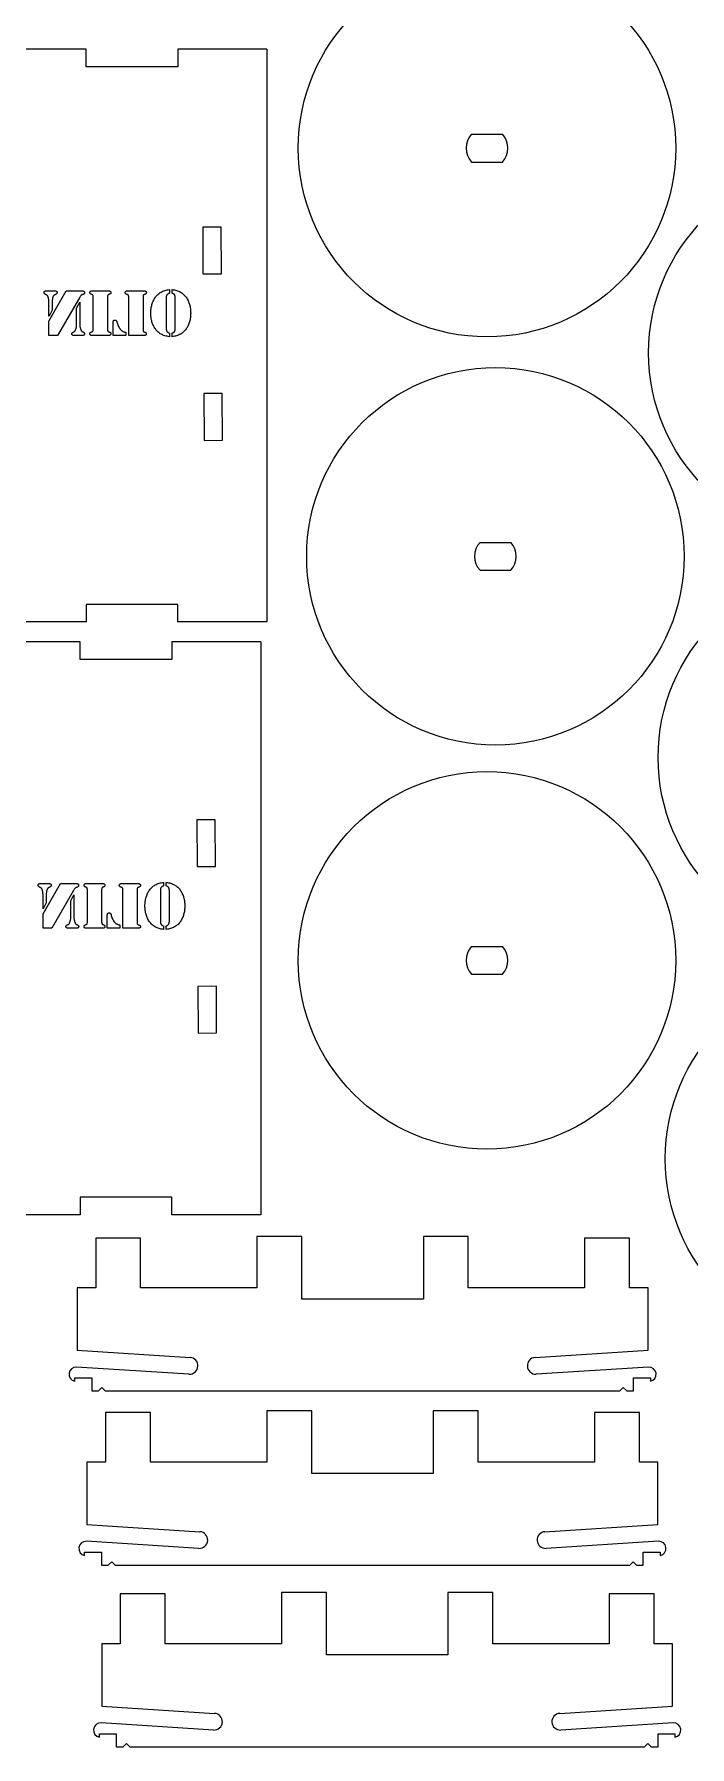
# Model space of a CAD drawing. Header units: inches. Extents: x 0 to 26.9, y 0 to 19.8.
# Drawn here: x 7.17 to 10.82, y 0.27 to 9.8 of the extents above; entities that cross this region are included whole.
import ezdxf

# ---------------------------------------------------------------- set-up
doc = ezdxf.new("R2010")
doc.units = ezdxf.units.IN
doc.header["$MEASUREMENT"] = 0

msp = doc.modelspace()

# ---------------------------------------------------------------- linework, layer by layer
at = {"color": 7, "linetype": 'Continuous', "lineweight": 15}
for p, q in [((7.4631, 9.7169), (6.9731, 9.7169)), ((7.4631, 9.6189), (7.4631, 9.7169)), ((7.9731, 9.7169), (7.9731, 9.6189)), ((8.4681, 9.7169), (7.9731, 9.7169)), ((8.4681, 9.7169), (8.4681, 6.5309)), ((7.9731, 9.6189), (7.4631, 9.6189)), ((9.6075, 9.2444), (9.7787, 9.2444)), ((9.6075, 9.0894), (9.7787, 9.0894)), ((8.2143, 8.7279), (8.1113, 8.7272)), ((8.1113, 8.7272), (8.1129, 8.4672)), ((8.2159, 8.4679), (8.2143, 8.7279)), ((8.1129, 8.4672), (8.2159, 8.4679)), ((7.4274, 8.3107), (7.428, 8.3107)), ((7.2564, 8.232), (7.2558, 8.232)), ((8.2201, 7.8019), (8.1171, 7.8012)), ((8.1171, 7.8012), (8.1188, 7.5412)), ((8.2218, 7.5419), (8.2201, 7.8019)), ((8.1188, 7.5412), (8.2218, 7.5419)), ((9.6543, 6.9734), (9.8256, 6.9734)), ((9.6543, 6.8184), (9.8256, 6.8184)), ((7.9731, 6.6289), (7.4631, 6.6289)), ((7.4631, 6.6289), (7.4631, 6.5309)), ((7.9731, 6.5309), (7.9731, 6.6289)), ((7.4631, 6.5309), (6.9731, 6.5309)), ((8.4681, 6.5309), (7.9731, 6.5309)), ((7.4303, 6.4195), (6.9403, 6.4195)), ((7.4303, 6.3215), (7.4303, 6.4195)), ((7.9403, 6.4195), (7.9403, 6.3215)), ((8.4353, 6.4195), (7.9403, 6.4195)), ((8.4353, 6.4195), (8.4353, 3.2335)), ((7.9403, 6.3215), (7.4303, 6.3215)), ((8.1815, 5.4305), (8.0785, 5.4298)), ((8.1831, 5.1705), (8.1815, 5.4305)), ((8.0785, 5.4298), (8.0801, 5.1699)), ((8.0801, 5.1699), (8.1831, 5.1705)), ((7.3946, 5.0133), (7.3952, 5.0133)), ((7.2236, 4.9346), (7.223, 4.9346)), ((9.6075, 4.7259), (9.7787, 4.7259)), ((8.1873, 4.5045), (8.0843, 4.5039)), ((8.0843, 4.5039), (8.086, 4.2439)), ((8.1889, 4.2445), (8.1873, 4.5045)), ((9.6075, 4.5709), (9.7787, 4.5709)), ((8.086, 4.2439), (8.1889, 4.2445)), ((7.9403, 3.3315), (7.4303, 3.3315)), ((7.4303, 3.3315), (7.4303, 3.2335)), ((7.9403, 3.2335), (7.9403, 3.3315)), ((7.4303, 3.2335), (6.9403, 3.2335)), ((8.4353, 3.2335), (7.9403, 3.2335)), ((7.5161, 3.1035), (7.5161, 2.8265)), ((7.7661, 3.1035), (7.5161, 3.1035)), ((7.7661, 2.8265), (7.7661, 3.1035)), ((8.4131, 3.1123), (8.4131, 2.8265)), ((8.6631, 3.1123), (8.4131, 3.1123)), ((8.6631, 2.7643), (8.6631, 3.1123)), ((9.3391, 3.1123), (9.3391, 2.7643)), ((9.5891, 3.1123), (9.3391, 3.1123)), ((9.5891, 2.8265), (9.5891, 3.1123)), ((10.2361, 3.1035), (10.2361, 2.8265)), ((10.4861, 3.1035), (10.2361, 3.1035)), ((10.4861, 2.8265), (10.4861, 3.1035)), ((7.4131, 2.8265), (7.4131, 2.4792)), ((7.5161, 2.8265), (7.4131, 2.8265)), ((8.4131, 2.8265), (7.7661, 2.8265)), ((9.3391, 2.7643), (8.6631, 2.7643)), ((10.2361, 2.8265), (9.5891, 2.8265)), ((10.5891, 2.8265), (10.4861, 2.8265)), ((10.5891, 2.4792), (10.5891, 2.8265)), ((7.4131, 2.4792), (8.041, 2.4396)), ((9.9612, 2.4396), (10.5891, 2.4792)), ((8.0352, 2.3468), (7.4102, 2.3862)), ((10.592, 2.3862), (9.967, 2.3468)), ((7.4, 2.3265), (7.494, 2.3265)), ((7.4, 2.307), (7.4, 2.3265)), ((7.494, 2.3265), (7.494, 2.2538)), ((10.5082, 2.3265), (10.6022, 2.3265)), ((10.5082, 2.2538), (10.5082, 2.3265)), ((10.6022, 2.3265), (10.6022, 2.307)), ((7.494, 2.2538), (7.5317, 2.2538)), ((7.5317, 2.2538), (7.5506, 2.2727)), ((7.5506, 2.2727), (7.5695, 2.2538)), ((7.5695, 2.2538), (10.4327, 2.2538)), ((10.4327, 2.2538), (10.4516, 2.2727)), ((10.4516, 2.2727), (10.4705, 2.2538)), ((10.4705, 2.2538), (10.5082, 2.2538)), ((7.5707, 2.1341), (7.5707, 1.8571)), ((7.8207, 2.1341), (7.5707, 2.1341)), ((7.8207, 1.8571), (7.8207, 2.1341)), ((8.4677, 2.1429), (8.4677, 1.8571)), ((8.7177, 2.1429), (8.4677, 2.1429)), ((8.7177, 1.7949), (8.7177, 2.1429)), ((9.3937, 2.1429), (9.3937, 1.7949)), ((9.6437, 2.1429), (9.3937, 2.1429)), ((9.6437, 1.8571), (9.6437, 2.1429)), ((10.2907, 2.1341), (10.2907, 1.8571)), ((10.5407, 2.1341), (10.2907, 2.1341)), ((10.5407, 1.8571), (10.5407, 2.1341)), ((7.4677, 1.8571), (7.4677, 1.5097)), ((7.5707, 1.8571), (7.4677, 1.8571)), ((8.4677, 1.8571), (7.8207, 1.8571)), ((10.2907, 1.8571), (9.6437, 1.8571)), ((10.6437, 1.8571), (10.5407, 1.8571)), ((10.6437, 1.5097), (10.6437, 1.8571)), ((9.3937, 1.7949), (8.7177, 1.7949)), ((7.4677, 1.5097), (8.0956, 1.4702)), ((10.0158, 1.4702), (10.6437, 1.5097)), ((7.4546, 1.3571), (7.5486, 1.3571)), ((7.4546, 1.3375), (7.4546, 1.3571)), ((8.0898, 1.3774), (7.4648, 1.4167)), ((7.5486, 1.3571), (7.5486, 1.2844)), ((10.6466, 1.4167), (10.0216, 1.3774)), ((10.5628, 1.3571), (10.6568, 1.3571)), ((10.5628, 1.2844), (10.5628, 1.3571)), ((10.6568, 1.3571), (10.6568, 1.3375)), ((7.5486, 1.2844), (7.5863, 1.2844)), ((7.5863, 1.2844), (7.6052, 1.3033)), ((7.6052, 1.3033), (7.6241, 1.2844)), ((7.6241, 1.2844), (10.4873, 1.2844)), ((10.4873, 1.2844), (10.5062, 1.3033)), ((10.5062, 1.3033), (10.5251, 1.2844)), ((10.5251, 1.2844), (10.5628, 1.2844)), ((7.6526, 1.1237), (7.6526, 0.8467)), ((7.9026, 1.1237), (7.6526, 1.1237)), ((7.9026, 0.8467), (7.9026, 1.1237)), ((8.5496, 1.1325), (8.5496, 0.8467)), ((8.7996, 1.1325), (8.5496, 1.1325)), ((8.7996, 0.7845), (8.7996, 1.1325)), ((9.4756, 1.1325), (9.4756, 0.7845)), ((9.7256, 1.1325), (9.4756, 1.1325)), ((9.7256, 0.8467), (9.7256, 1.1325)), ((10.3726, 1.1237), (10.3726, 0.8467)), ((10.6226, 1.1237), (10.3726, 1.1237)), ((10.6226, 0.8467), (10.6226, 1.1237)), ((7.5496, 0.8467), (7.5496, 0.4993)), ((7.6526, 0.8467), (7.5496, 0.8467)), ((8.5496, 0.8467), (7.9026, 0.8467)), ((9.4756, 0.7845), (8.7996, 0.7845)), ((10.3726, 0.8467), (9.7256, 0.8467)), ((10.7256, 0.8467), (10.6226, 0.8467)), ((10.7256, 0.4993), (10.7256, 0.8467)), ((7.5496, 0.4993), (8.1775, 0.4598)), ((10.0977, 0.4598), (10.7256, 0.4993)), ((8.1717, 0.367), (7.5467, 0.4063)), ((10.7285, 0.4063), (10.1035, 0.367)), ((7.5365, 0.3467), (7.6305, 0.3467)), ((7.5365, 0.3271), (7.5365, 0.3467)), ((7.6305, 0.3467), (7.6305, 0.274)), ((7.6682, 0.274), (7.6871, 0.2929)), ((7.6871, 0.2929), (7.706, 0.274)), ((10.5693, 0.274), (10.5882, 0.2929)), ((10.5882, 0.2929), (10.6071, 0.274)), ((10.6447, 0.3467), (10.7387, 0.3467)), ((10.6447, 0.274), (10.6447, 0.3467)), ((10.7387, 0.3467), (10.7387, 0.3271)), ((7.6305, 0.274), (7.6682, 0.274)), ((7.706, 0.274), (10.5693, 0.274)), ((10.6071, 0.274), (10.6447, 0.274))]:
    msp.add_line(p, q, dxfattribs=at)
at = {"color": 1, "linetype": 'Continuous', "lineweight": 15}
for p, q in [((7.2428, 8.3733), (7.287, 8.3734)), ((7.2558, 8.2047), (7.3522, 8.3734)), ((7.2558, 8.232), (7.2558, 8.313)), ((7.2739, 8.313), (7.2739, 8.2657)), ((7.4262, 8.3343), (7.3045, 8.1241)), ((7.3522, 8.3734), (7.437, 8.3734)), ((7.4099, 8.2773), (7.4274, 8.3107)), ((7.428, 8.3107), (7.428, 8.1767)), ((7.496, 8.3733), (7.5885, 8.3734)), ((7.5024, 8.1614), (7.5024, 8.3361)), ((7.5821, 8.3361), (7.5821, 8.1614)), ((7.6929, 8.3733), (7.7857, 8.3734)), ((7.6997, 8.1241), (7.6997, 8.3358)), ((7.7794, 8.3358), (7.7794, 8.1603)), ((7.9089, 8.3358), (7.9089, 8.1616)), ((7.9261, 8.3795), (7.9261, 8.3601)), ((7.9413, 8.36), (7.9413, 8.3795)), ((7.9586, 8.1616), (7.9586, 8.3358)), ((7.2558, 8.1241), (7.2558, 8.2047)), ((7.2739, 8.2657), (7.2564, 8.232)), ((7.4099, 8.1767), (7.4099, 8.2773)), ((7.6135, 8.1241), (7.6135, 8.1971)), ((7.3045, 8.1241), (7.2558, 8.1241)), ((7.4373, 8.124), (7.4005, 8.1241)), ((7.5885, 8.124), (7.4961, 8.1241)), ((7.6837, 8.1241), (7.6135, 8.1241)), ((7.6837, 8.1422), (7.6837, 8.1241)), ((7.7857, 8.1241), (7.6997, 8.1241)), ((7.9261, 8.1374), (7.9261, 8.1179)), ((7.9413, 8.1179), (7.9413, 8.1374)), ((7.21, 5.076), (7.2542, 5.076)), ((7.223, 4.9073), (7.3194, 5.076)), ((7.3194, 5.076), (7.4042, 5.076)), ((7.4632, 5.076), (7.5557, 5.076)), ((7.6601, 5.076), (7.7529, 5.076)), ((7.8933, 5.0821), (7.8933, 5.0627)), ((7.9085, 5.0627), (7.9085, 5.0822)), ((7.223, 4.9346), (7.223, 5.0156)), ((7.2411, 4.9683), (7.2236, 4.9346)), ((7.2411, 5.0156), (7.2411, 4.9683)), ((7.3933, 5.0369), (7.2717, 4.8267)), ((7.3771, 4.98), (7.3946, 5.0133)), ((7.3771, 4.8793), (7.3771, 4.98)), ((7.3952, 5.0133), (7.3952, 4.8793)), ((7.4696, 4.864), (7.4696, 5.0387)), ((7.5493, 5.0387), (7.5493, 4.864)), ((7.6669, 4.8267), (7.6669, 5.0385)), ((7.7466, 5.0384), (7.7466, 4.8629)), ((7.8761, 5.0384), (7.8761, 4.8643)), ((7.9258, 4.8642), (7.9258, 5.0385)), ((7.223, 4.8267), (7.223, 4.9073)), ((7.5807, 4.8267), (7.5807, 4.8998)), ((7.2717, 4.8267), (7.223, 4.8267)), ((7.4045, 4.8267), (7.3677, 4.8267)), ((7.5556, 4.8267), (7.4633, 4.8267)), ((7.6509, 4.8267), (7.5807, 4.8267)), ((7.6509, 4.8448), (7.6509, 4.8267)), ((7.7529, 4.8267), (7.6669, 4.8267)), ((7.8933, 4.84), (7.8933, 4.8205)), ((7.9085, 4.8205), (7.9085, 4.8401))]:
    msp.add_line(p, q, dxfattribs=at)
at = {"color": 7, "linetype": 'Continuous', "lineweight": 15}
for centre in [(9.6931, 9.1669), (11.6421, 8.028), (9.7399, 6.8959), (11.6951, 5.777), (9.6931, 4.6484), (11.7347, 3.5453)]:
    msp.add_circle(centre, 1.05, dxfattribs=at)
for centre, radius, start, end in [((9.6931, 9.1669), 0.1155, 137.85604, 222.14396), ((9.6931, 9.1669), 0.1155, 317.85604, 42.14396), ((9.7399, 6.8959), 0.1155, 137.85604, 222.14396), ((9.7399, 6.8959), 0.1155, 317.85604, 42.14396), ((9.6931, 4.6484), 0.1155, 137.85604, 222.14396), ((9.6931, 4.6484), 0.1155, 317.85604, 42.14396), ((7.4077, 2.3462), 0.04, 86.39702, 258.97329), ((8.0381, 2.3932), 0.0465, 266.39702, 86.39702), ((9.9641, 2.3932), 0.0465, 93.60298, 273.60298), ((10.5945, 2.3462), 0.04, 281.02671, 93.60298), ((8.0927, 1.4238), 0.0465, 266.39702, 86.39702), ((10.0187, 1.4238), 0.0465, 93.60298, 273.60298), ((7.4623, 1.3768), 0.04, 86.39702, 258.97329), ((10.6491, 1.3768), 0.04, 281.02671, 93.60298), ((7.5442, 0.3664), 0.04, 86.39702, 258.97329), ((8.1746, 0.4134), 0.0465, 266.39702, 86.39702), ((10.1006, 0.4134), 0.0465, 93.60298, 273.60298), ((10.7311, 0.3664), 0.04, 281.02671, 93.60298)]:
    msp.add_arc(centre, radius, start, end, dxfattribs=at)
at = {"color": 1, "linetype": 'Continuous', "lineweight": 15}
for points, knots in [([(7.2285, 8.3634), (7.2286, 8.3644), (7.2289, 8.3663), (7.2302, 8.3689), (7.2319, 8.3709), (7.2344, 8.3719), (7.2368, 8.3726), (7.239, 8.3731), (7.241, 8.3734), (7.2422, 8.3733), (7.2428, 8.3733)], [0, 0, 0, 0, 0.16012, 0.297584, 0.426302, 0.560472, 0.696609, 0.812367, 0.913934, 1, 1, 1, 1]), ([(7.2558, 8.313), (7.2556, 8.3156), (7.2553, 8.3205), (7.2544, 8.3275), (7.2532, 8.3335), (7.2517, 8.3387), (7.2498, 8.3429), (7.2477, 8.3463), (7.2451, 8.3489), (7.2422, 8.3503), (7.2393, 8.3514), (7.2368, 8.3526), (7.2346, 8.3541), (7.2327, 8.3556), (7.2312, 8.3574), (7.23, 8.3592), (7.229, 8.3612), (7.2287, 8.3626), (7.2285, 8.3634)], [0, 0, 0, 0, 0.127023, 0.241108, 0.341391, 0.428359, 0.503245, 0.567948, 0.62461, 0.677328, 0.727357, 0.773021, 0.815501, 0.855125, 0.892958, 0.928685, 0.964178, 1, 1, 1, 1]), ([(7.3014, 8.3634), (7.3012, 8.3626), (7.3009, 8.3612), (7.3, 8.3592), (7.2987, 8.3574), (7.2972, 8.3556), (7.2952, 8.3541), (7.293, 8.3526), (7.2904, 8.3514), (7.2876, 8.3503), (7.2846, 8.3489), (7.282, 8.3463), (7.2799, 8.3429), (7.278, 8.3386), (7.2764, 8.3335), (7.2753, 8.3274), (7.2744, 8.3205), (7.2741, 8.3156), (7.2739, 8.313)], [0, 0, 0, 0, 0.0357146, 0.0711014, 0.1071578, 0.1448765, 0.1843821, 0.2273881, 0.2736172, 0.323496, 0.3760567, 0.4331152, 0.4976243, 0.5722856, 0.6592231, 0.7590484, 0.8727912, 1, 1, 1, 1]), ([(7.287, 8.3734), (7.2876, 8.3734), (7.2888, 8.3734), (7.2908, 8.3731), (7.2931, 8.3726), (7.2955, 8.3719), (7.2979, 8.3708), (7.2998, 8.3689), (7.301, 8.3663), (7.3013, 8.3644), (7.3014, 8.3634)], [0, 0, 0, 0, 0.085728, 0.186878, 0.304555, 0.440134, 0.573752, 0.703638, 0.840537, 1, 1, 1, 1]), ([(7.444, 8.3523), (7.4428, 8.3519), (7.4404, 8.3511), (7.4374, 8.3494), (7.4348, 8.3477), (7.4321, 8.3447), (7.4293, 8.3403), (7.4273, 8.3364), (7.4262, 8.3343)], [0, 0, 0, 0, 0.147519, 0.278853, 0.395934, 0.502339, 0.728257, 1, 1, 1, 1]), ([(7.437, 8.3734), (7.4389, 8.3733), (7.4426, 8.3731), (7.4472, 8.3723), (7.4506, 8.3709), (7.4525, 8.3688), (7.4537, 8.3661), (7.4539, 8.3641), (7.454, 8.363)], [0, 0, 0, 0, 0.246889, 0.497682, 0.616083, 0.730847, 0.855053, 1, 1, 1, 1]), ([(7.454, 8.363), (7.454, 8.3622), (7.4539, 8.3607), (7.4533, 8.3586), (7.4525, 8.3569), (7.4506, 8.3552), (7.4478, 8.3536), (7.4453, 8.3528), (7.444, 8.3523)], [0, 0, 0, 0, 0.1533, 0.284197, 0.399481, 0.507569, 0.737299, 1, 1, 1, 1]), ([(7.4837, 8.363), (7.4839, 8.3641), (7.4841, 8.3661), (7.4853, 8.3687), (7.4871, 8.3707), (7.4893, 8.3719), (7.4915, 8.3726), (7.4934, 8.3731), (7.4949, 8.3734), (7.4957, 8.3733), (7.496, 8.3733)], [0, 0, 0, 0, 0.180803, 0.334736, 0.475582, 0.617603, 0.753596, 0.861811, 0.943556, 1, 1, 1, 1]), ([(7.491, 8.354), (7.49, 8.3544), (7.488, 8.3551), (7.4857, 8.3572), (7.4841, 8.3599), (7.4838, 8.3619), (7.4837, 8.363)], [0, 0, 0, 0, 0.265326, 0.503856, 0.739605, 1, 1, 1, 1]), ([(7.5024, 8.3361), (7.5024, 8.3374), (7.5025, 8.3399), (7.5023, 8.3433), (7.5018, 8.3461), (7.5012, 8.3483), (7.4998, 8.3501), (7.4976, 8.3516), (7.4946, 8.3529), (7.4923, 8.3536), (7.491, 8.354)], [0, 0, 0, 0, 0.168803, 0.310131, 0.423186, 0.511172, 0.596236, 0.703205, 0.836598, 1, 1, 1, 1]), ([(7.5935, 8.354), (7.5922, 8.3536), (7.5899, 8.3529), (7.5869, 8.3516), (7.5847, 8.3501), (7.5833, 8.3483), (7.5826, 8.3461), (7.5822, 8.3433), (7.5821, 8.3399), (7.5821, 8.3374), (7.5821, 8.3361)], [0, 0, 0, 0, 0.163434, 0.296852, 0.403842, 0.488923, 0.576926, 0.68967, 0.831027, 1, 1, 1, 1]), ([(7.5885, 8.3734), (7.5888, 8.3734), (7.5896, 8.3733), (7.5911, 8.3731), (7.593, 8.3726), (7.5952, 8.3719), (7.5974, 8.3707), (7.5992, 8.3687), (7.6003, 8.3661), (7.6006, 8.3641), (7.6008, 8.363)], [0, 0, 0, 0, 0.0556226, 0.140027, 0.2456479, 0.3816502, 0.5236815, 0.6663473, 0.8191845, 1, 1, 1, 1]), ([(7.6008, 8.363), (7.6006, 8.3619), (7.6004, 8.3599), (7.5989, 8.3572), (7.5965, 8.3551), (7.5945, 8.3544), (7.5935, 8.354)], [0, 0, 0, 0, 0.260129, 0.493758, 0.734945, 1, 1, 1, 1]), ([(7.6801, 8.363), (7.6802, 8.364), (7.6805, 8.366), (7.6817, 8.3687), (7.6835, 8.3707), (7.6859, 8.3719), (7.6882, 8.3725), (7.6901, 8.3731), (7.6917, 8.3734), (7.6926, 8.3733), (7.6929, 8.3733)], [0, 0, 0, 0, 0.176104, 0.327153, 0.466102, 0.609014, 0.74645, 0.857582, 0.939787, 1, 1, 1, 1]), ([(7.6876, 8.3539), (7.6865, 8.3543), (7.6845, 8.355), (7.682, 8.3571), (7.6804, 8.3598), (7.6802, 8.3619), (7.6801, 8.363)], [0, 0, 0, 0, 0.27021, 0.509416, 0.742078, 1, 1, 1, 1]), ([(7.6997, 8.3358), (7.6997, 8.3372), (7.6998, 8.3397), (7.6996, 8.3431), (7.6991, 8.3459), (7.6984, 8.3482), (7.6969, 8.35), (7.6945, 8.3514), (7.6914, 8.3528), (7.689, 8.3535), (7.6876, 8.3539)], [0, 0, 0, 0, 0.1635653, 0.3033044, 0.4135397, 0.502448, 0.5878007, 0.6952936, 0.8314531, 1, 1, 1, 1]), ([(7.7907, 8.3539), (7.7895, 8.3535), (7.7872, 8.3528), (7.7842, 8.3514), (7.782, 8.35), (7.7805, 8.3482), (7.7799, 8.3459), (7.7795, 8.3431), (7.7793, 8.3397), (7.7794, 8.3372), (7.7794, 8.3358)], [0, 0, 0, 0, 0.162667, 0.296297, 0.402785, 0.487467, 0.576936, 0.689151, 0.83182, 1, 1, 1, 1]), ([(7.7857, 8.3734), (7.7861, 8.3734), (7.7869, 8.3733), (7.7884, 8.3731), (7.7902, 8.3725), (7.7924, 8.3719), (7.7947, 8.3706), (7.7965, 8.3687), (7.7976, 8.366), (7.7979, 8.364), (7.7981, 8.363)], [0, 0, 0, 0, 0.0555828, 0.1399268, 0.2461875, 0.3820925, 0.5240222, 0.6665859, 0.8193139, 1, 1, 1, 1]), ([(7.7981, 8.363), (7.7979, 8.3619), (7.7977, 8.3598), (7.7962, 8.3571), (7.7938, 8.355), (7.7918, 8.3543), (7.7907, 8.3539)], [0, 0, 0, 0, 0.262926, 0.495672, 0.735947, 1, 1, 1, 1]), ([(7.823, 8.2487), (7.823, 8.2529), (7.8231, 8.2612), (7.8243, 8.2734), (7.8263, 8.2852), (7.829, 8.2965), (7.8325, 8.3073), (7.8369, 8.3177), (7.8421, 8.3275), (7.8479, 8.3369), (7.8546, 8.3456), (7.8624, 8.3533), (7.8708, 8.3602), (7.8802, 8.366), (7.8905, 8.3709), (7.9016, 8.3747), (7.9135, 8.3778), (7.9218, 8.3789), (7.9261, 8.3795)], [0, 0, 0, 0, 0.068283, 0.134493, 0.198696, 0.261443, 0.322822, 0.383306, 0.443321, 0.503386, 0.562796, 0.621564, 0.680114, 0.739682, 0.800515, 0.864044, 0.930138, 1, 1, 1, 1]), ([(7.9261, 8.3601), (7.9243, 8.3593), (7.9211, 8.3579), (7.9168, 8.3553), (7.9136, 8.3523), (7.9114, 8.349), (7.9102, 8.3457), (7.9092, 8.3424), (7.9088, 8.3391), (7.9088, 8.3369), (7.9089, 8.3358)], [0, 0, 0, 0, 0.178613, 0.330968, 0.464007, 0.581571, 0.690766, 0.79614, 0.898513, 1, 1, 1, 1]), ([(7.9413, 8.3795), (7.9456, 8.3789), (7.9539, 8.3778), (7.9658, 8.3748), (7.9769, 8.3709), (7.9872, 8.366), (7.9966, 8.3602), (8.0051, 8.3534), (8.0128, 8.3456), (8.0195, 8.3369), (8.0254, 8.3275), (8.0306, 8.3177), (8.0349, 8.3073), (8.0385, 8.2965), (8.0412, 8.2852), (8.0431, 8.2734), (8.0443, 8.2612), (8.0444, 8.2529), (8.0445, 8.2487)], [0, 0, 0, 0, 0.069666, 0.136022, 0.199314, 0.260155, 0.31973, 0.378492, 0.437083, 0.496501, 0.556574, 0.616598, 0.677089, 0.738558, 0.801313, 0.865482, 0.9317, 1, 1, 1, 1]), ([(7.9586, 8.3358), (7.9586, 8.3369), (7.9587, 8.3391), (7.9581, 8.3424), (7.9573, 8.3457), (7.9559, 8.349), (7.9538, 8.3523), (7.9506, 8.3553), (7.9464, 8.3579), (7.9431, 8.3593), (7.9413, 8.36)], [0, 0, 0, 0, 0.100659, 0.203318, 0.308384, 0.418224, 0.535881, 0.669024, 0.821499, 1, 1, 1, 1]), ([(7.6135, 8.1971), (7.6135, 8.1987), (7.6135, 8.2017), (7.6143, 8.2052), (7.6157, 8.2076), (7.6173, 8.2089), (7.6194, 8.2097), (7.6209, 8.2098), (7.6218, 8.2099)], [0, 0, 0, 0, 0.268805, 0.508697, 0.619101, 0.730878, 0.855045, 1, 1, 1, 1]), ([(7.6218, 8.2099), (7.6226, 8.2099), (7.6242, 8.2098), (7.6265, 8.2095), (7.6284, 8.2089), (7.6302, 8.208), (7.6316, 8.2067), (7.6329, 8.205), (7.6338, 8.2029), (7.6342, 8.2013), (7.6345, 8.2005)], [0, 0, 0, 0, 0.143187, 0.271216, 0.386946, 0.49524, 0.604474, 0.720595, 0.851085, 1, 1, 1, 1]), ([(7.6345, 8.2005), (7.6354, 8.1967), (7.6371, 8.1893), (7.6411, 8.1788), (7.6457, 8.1694), (7.6504, 8.1623), (7.6547, 8.1573), (7.658, 8.1539), (7.6617, 8.151), (7.6656, 8.1484), (7.6697, 8.1462), (7.6742, 8.1445), (7.6788, 8.143), (7.6821, 8.1425), (7.6837, 8.1422)], [0, 0, 0, 0, 0.144111, 0.279595, 0.408487, 0.531503, 0.591016, 0.649482, 0.707037, 0.763713, 0.821037, 0.879384, 0.938612, 1, 1, 1, 1]), ([(7.9261, 8.1179), (7.9219, 8.1185), (7.9135, 8.1196), (7.9016, 8.1226), (7.8905, 8.1265), (7.8802, 8.1314), (7.8708, 8.1372), (7.8624, 8.1441), (7.8546, 8.1518), (7.8479, 8.1605), (7.8421, 8.1699), (7.8368, 8.1798), (7.8325, 8.1902), (7.829, 8.201), (7.8263, 8.2123), (7.8243, 8.224), (7.8231, 8.2362), (7.823, 8.2445), (7.823, 8.2487)], [0, 0, 0, 0, 0.069849, 0.13586, 0.19937, 0.260296, 0.319846, 0.378378, 0.437127, 0.496519, 0.556566, 0.616563, 0.677268, 0.738629, 0.801104, 0.865288, 0.931477, 1, 1, 1, 1]), ([(8.0445, 8.2487), (8.0444, 8.2445), (8.0443, 8.2362), (8.0431, 8.224), (8.0412, 8.2123), (8.0385, 8.201), (8.0349, 8.1902), (8.0306, 8.1798), (8.0253, 8.1699), (8.0195, 8.1605), (8.0128, 8.1518), (8.0051, 8.1441), (7.9966, 8.1372), (7.9872, 8.1314), (7.9769, 8.1265), (7.9658, 8.1226), (7.9539, 8.1196), (7.9456, 8.1185), (7.9413, 8.1179)], [0, 0, 0, 0, 0.068523, 0.134706, 0.19884, 0.261308, 0.322743, 0.383442, 0.443433, 0.503474, 0.562859, 0.621419, 0.680148, 0.739692, 0.800612, 0.863869, 0.930127, 1, 1, 1, 1]), ([(7.383, 8.1337), (7.3833, 8.135), (7.3839, 8.1376), (7.3864, 8.1408), (7.39, 8.1435), (7.3938, 8.1446), (7.3971, 8.146), (7.3995, 8.1481), (7.4016, 8.151), (7.4036, 8.1546), (7.4055, 8.159), (7.4071, 8.1642), (7.4086, 8.1702), (7.4095, 8.1744), (7.4099, 8.1767)], [0, 0, 0, 0, 0.0733193, 0.1453839, 0.2244504, 0.3163754, 0.367015, 0.4244158, 0.4903689, 0.5663748, 0.6544982, 0.7564961, 0.8715505, 1, 1, 1, 1]), ([(7.4005, 8.1241), (7.3999, 8.124), (7.3984, 8.1239), (7.3961, 8.1241), (7.3933, 8.1245), (7.3904, 8.1249), (7.3874, 8.1258), (7.3851, 8.1278), (7.3835, 8.1305), (7.3832, 8.1326), (7.383, 8.1337)], [0, 0, 0, 0, 0.087326, 0.1923615, 0.3131102, 0.45416, 0.5929029, 0.7175504, 0.8489211, 1, 1, 1, 1]), ([(7.428, 8.1767), (7.4285, 8.1744), (7.4293, 8.1702), (7.4308, 8.1642), (7.4324, 8.159), (7.4343, 8.1546), (7.4362, 8.151), (7.4383, 8.1481), (7.4407, 8.146), (7.444, 8.1446), (7.4477, 8.1435), (7.4512, 8.1408), (7.4537, 8.1376), (7.4543, 8.135), (7.4546, 8.1337)], [0, 0, 0, 0, 0.129022, 0.244417, 0.346717, 0.434746, 0.510977, 0.576577, 0.63346, 0.684249, 0.77561, 0.854186, 0.926464, 1, 1, 1, 1]), ([(7.4546, 8.1337), (7.4544, 8.1326), (7.4541, 8.1305), (7.4526, 8.1277), (7.4502, 8.1259), (7.4473, 8.1249), (7.4444, 8.1245), (7.4417, 8.1241), (7.4394, 8.124), (7.438, 8.124), (7.4373, 8.124)], [0, 0, 0, 0, 0.152202, 0.283474, 0.410721, 0.548469, 0.688443, 0.810089, 0.913754, 1, 1, 1, 1]), ([(7.4837, 8.1344), (7.4838, 8.1355), (7.4841, 8.1375), (7.4857, 8.1402), (7.488, 8.1423), (7.49, 8.143), (7.491, 8.1434)], [0, 0, 0, 0, 0.260395, 0.496144, 0.734674, 1, 1, 1, 1]), ([(7.4961, 8.1241), (7.4957, 8.1241), (7.4949, 8.124), (7.4934, 8.1244), (7.4915, 8.1249), (7.4893, 8.1256), (7.4871, 8.1267), (7.4853, 8.1287), (7.4841, 8.1313), (7.4839, 8.1333), (7.4837, 8.1344)], [0, 0, 0, 0, 0.0582046, 0.1402921, 0.2490161, 0.3847721, 0.5252454, 0.6658467, 0.819512, 1, 1, 1, 1]), ([(7.491, 8.1434), (7.4923, 8.1438), (7.4946, 8.1445), (7.4976, 8.1458), (7.4998, 8.1473), (7.5012, 8.1491), (7.5019, 8.1514), (7.5023, 8.1541), (7.5025, 8.1575), (7.5024, 8.1601), (7.5024, 8.1614)], [0, 0, 0, 0, 0.163061, 0.296174, 0.40292, 0.487806, 0.575608, 0.690379, 0.831413, 1, 1, 1, 1]), ([(7.5821, 8.1614), (7.5821, 8.1601), (7.582, 8.1575), (7.5822, 8.1541), (7.5826, 8.1514), (7.5833, 8.1491), (7.5847, 8.1473), (7.5869, 8.1458), (7.5899, 8.1445), (7.5922, 8.1438), (7.5935, 8.1434)], [0, 0, 0, 0, 0.168692, 0.309763, 0.424239, 0.512064, 0.596973, 0.703747, 0.836896, 1, 1, 1, 1]), ([(7.6008, 8.1344), (7.6006, 8.1333), (7.6003, 8.1314), (7.5992, 8.1287), (7.5974, 8.1267), (7.5952, 8.1256), (7.593, 8.1249), (7.5911, 8.1244), (7.5896, 8.124), (7.5888, 8.124), (7.5885, 8.124)], [0, 0, 0, 0, 0.180688, 0.333417, 0.475982, 0.616611, 0.752517, 0.858778, 0.943592, 1, 1, 1, 1]), ([(7.5935, 8.1434), (7.5945, 8.143), (7.5965, 8.1423), (7.5989, 8.1403), (7.6004, 8.1375), (7.6006, 8.1355), (7.6008, 8.1344)], [0, 0, 0, 0, 0.265055, 0.506242, 0.739871, 1, 1, 1, 1]), ([(7.7794, 8.1603), (7.7794, 8.1589), (7.7793, 8.1564), (7.7795, 8.153), (7.7799, 8.1502), (7.7805, 8.1479), (7.782, 8.1461), (7.7842, 8.1446), (7.7872, 8.1433), (7.7895, 8.1426), (7.7907, 8.1422)], [0, 0, 0, 0, 0.169356, 0.309996, 0.424121, 0.513556, 0.598206, 0.704653, 0.837395, 1, 1, 1, 1]), ([(7.7981, 8.1337), (7.7979, 8.1327), (7.7976, 8.1309), (7.7965, 8.1284), (7.7947, 8.1265), (7.7924, 8.1254), (7.7902, 8.1248), (7.7884, 8.1243), (7.7869, 8.1241), (7.7861, 8.1241), (7.7857, 8.1241)], [0, 0, 0, 0, 0.172365, 0.321957, 0.464624, 0.608012, 0.746991, 0.855583, 0.941964, 1, 1, 1, 1]), ([(7.7907, 8.1422), (7.7918, 8.1418), (7.7937, 8.1412), (7.7962, 8.1393), (7.7976, 8.1367), (7.7979, 8.1347), (7.7981, 8.1337)], [0, 0, 0, 0, 0.272631, 0.511908, 0.746594, 1, 1, 1, 1]), ([(7.9089, 8.1616), (7.9088, 8.1605), (7.9088, 8.1584), (7.9092, 8.155), (7.9102, 8.1517), (7.9114, 8.1484), (7.9136, 8.1451), (7.9168, 8.1422), (7.921, 8.1395), (7.9243, 8.1381), (7.9261, 8.1374)], [0, 0, 0, 0, 0.102474, 0.203289, 0.310019, 0.41913, 0.536603, 0.669539, 0.821777, 1, 1, 1, 1]), ([(7.9413, 8.1374), (7.9431, 8.1381), (7.9464, 8.1395), (7.9506, 8.1422), (7.9538, 8.1451), (7.9559, 8.1484), (7.9573, 8.1517), (7.9581, 8.155), (7.9587, 8.1583), (7.9586, 8.1605), (7.9586, 8.1616)], [0, 0, 0, 0, 0.176783, 0.329415, 0.462694, 0.580471, 0.690424, 0.797043, 0.898329, 1, 1, 1, 1]), ([(7.1957, 5.066), (7.1958, 5.067), (7.1961, 5.069), (7.1973, 5.0715), (7.1991, 5.0735), (7.2016, 5.0745), (7.204, 5.0752), (7.2062, 5.0757), (7.2082, 5.076), (7.2094, 5.076), (7.21, 5.076)], [0, 0, 0, 0, 0.16012, 0.297584, 0.426302, 0.560472, 0.696609, 0.812367, 0.913934, 1, 1, 1, 1]), ([(7.223, 5.0156), (7.2228, 5.0182), (7.2225, 5.0232), (7.2216, 5.0301), (7.2204, 5.0361), (7.2189, 5.0413), (7.217, 5.0455), (7.2149, 5.0489), (7.2123, 5.0515), (7.2094, 5.053), (7.2065, 5.054), (7.204, 5.0553), (7.2018, 5.0567), (7.1999, 5.0582), (7.1984, 5.06), (7.1971, 5.0619), (7.1962, 5.0638), (7.1959, 5.0653), (7.1957, 5.066)], [0, 0, 0, 0, 0.127023, 0.241108, 0.341391, 0.428359, 0.503245, 0.567948, 0.62461, 0.677328, 0.727357, 0.773021, 0.815501, 0.855125, 0.892958, 0.928685, 0.964178, 1, 1, 1, 1]), ([(7.2686, 5.066), (7.2684, 5.0653), (7.2681, 5.0638), (7.2672, 5.0618), (7.2659, 5.06), (7.2643, 5.0582), (7.2624, 5.0567), (7.2602, 5.0553), (7.2576, 5.054), (7.2548, 5.053), (7.2518, 5.0515), (7.2492, 5.049), (7.2471, 5.0455), (7.2452, 5.0413), (7.2436, 5.0361), (7.2425, 5.0301), (7.2416, 5.0231), (7.2413, 5.0182), (7.2411, 5.0156)], [0, 0, 0, 0, 0.0357146, 0.0711014, 0.1071578, 0.1448765, 0.1843821, 0.2273881, 0.2736172, 0.323496, 0.3760567, 0.4331152, 0.4976243, 0.5722856, 0.6592231, 0.7590484, 0.8727912, 1, 1, 1, 1]), ([(7.2542, 5.076), (7.2548, 5.076), (7.256, 5.076), (7.258, 5.0757), (7.2602, 5.0752), (7.2627, 5.0745), (7.2651, 5.0735), (7.267, 5.0715), (7.2682, 5.069), (7.2685, 5.067), (7.2686, 5.066)], [0, 0, 0, 0, 0.085728, 0.186878, 0.304555, 0.440134, 0.573752, 0.703638, 0.840537, 1, 1, 1, 1]), ([(7.4112, 5.055), (7.4099, 5.0545), (7.4076, 5.0537), (7.4046, 5.052), (7.402, 5.0503), (7.3993, 5.0474), (7.3965, 5.0429), (7.3945, 5.039), (7.3933, 5.0369)], [0, 0, 0, 0, 0.147519, 0.278853, 0.395934, 0.502339, 0.728257, 1, 1, 1, 1]), ([(7.4042, 5.076), (7.4061, 5.0759), (7.4098, 5.0757), (7.4144, 5.0749), (7.4178, 5.0735), (7.4197, 5.0714), (7.4208, 5.0688), (7.4211, 5.0667), (7.4212, 5.0656)], [0, 0, 0, 0, 0.246889, 0.497682, 0.616083, 0.730847, 0.855053, 1, 1, 1, 1]), ([(7.4212, 5.0656), (7.4212, 5.0648), (7.4211, 5.0633), (7.4205, 5.0612), (7.4197, 5.0595), (7.4178, 5.0579), (7.415, 5.0563), (7.4125, 5.0554), (7.4112, 5.055)], [0, 0, 0, 0, 0.1533, 0.284197, 0.399481, 0.507569, 0.737299, 1, 1, 1, 1]), ([(7.4509, 5.0656), (7.4511, 5.0667), (7.4513, 5.0687), (7.4525, 5.0713), (7.4543, 5.0733), (7.4565, 5.0745), (7.4587, 5.0752), (7.4606, 5.0757), (7.4621, 5.076), (7.4629, 5.076), (7.4632, 5.076)], [0, 0, 0, 0, 0.180803, 0.334736, 0.475582, 0.617603, 0.753596, 0.861811, 0.943556, 1, 1, 1, 1]), ([(7.4582, 5.0566), (7.4572, 5.057), (7.4552, 5.0577), (7.4529, 5.0598), (7.4513, 5.0625), (7.451, 5.0646), (7.4509, 5.0656)], [0, 0, 0, 0, 0.265326, 0.503856, 0.739605, 1, 1, 1, 1]), ([(7.4696, 5.0387), (7.4696, 5.04), (7.4697, 5.0425), (7.4695, 5.046), (7.469, 5.0487), (7.4684, 5.0509), (7.467, 5.0528), (7.4648, 5.0542), (7.4618, 5.0555), (7.4595, 5.0562), (7.4582, 5.0566)], [0, 0, 0, 0, 0.168803, 0.310131, 0.423186, 0.511172, 0.596236, 0.703205, 0.836598, 1, 1, 1, 1]), ([(7.5607, 5.0566), (7.5594, 5.0562), (7.5571, 5.0555), (7.5541, 5.0542), (7.5519, 5.0528), (7.5505, 5.0509), (7.5498, 5.0487), (7.5494, 5.046), (7.5492, 5.0425), (7.5493, 5.04), (7.5493, 5.0387)], [0, 0, 0, 0, 0.163434, 0.296852, 0.403842, 0.488923, 0.576926, 0.68967, 0.831027, 1, 1, 1, 1]), ([(7.5557, 5.076), (7.556, 5.076), (7.5568, 5.076), (7.5583, 5.0757), (7.5602, 5.0752), (7.5624, 5.0745), (7.5646, 5.0733), (7.5664, 5.0714), (7.5675, 5.0687), (7.5678, 5.0667), (7.568, 5.0656)], [0, 0, 0, 0, 0.0556226, 0.140027, 0.2456479, 0.3816502, 0.5236815, 0.6663473, 0.8191845, 1, 1, 1, 1]), ([(7.568, 5.0656), (7.5678, 5.0646), (7.5676, 5.0625), (7.5661, 5.0598), (7.5637, 5.0577), (7.5617, 5.057), (7.5607, 5.0566)], [0, 0, 0, 0, 0.260129, 0.493758, 0.734945, 1, 1, 1, 1]), ([(7.6473, 5.0656), (7.6474, 5.0667), (7.6477, 5.0687), (7.6489, 5.0713), (7.6507, 5.0733), (7.6531, 5.0745), (7.6554, 5.0751), (7.6573, 5.0757), (7.6589, 5.076), (7.6597, 5.076), (7.6601, 5.076)], [0, 0, 0, 0, 0.176104, 0.327153, 0.466102, 0.609014, 0.74645, 0.857582, 0.939787, 1, 1, 1, 1]), ([(7.6548, 5.0565), (7.6537, 5.0569), (7.6516, 5.0576), (7.6492, 5.0597), (7.6476, 5.0624), (7.6474, 5.0645), (7.6473, 5.0656)], [0, 0, 0, 0, 0.27021, 0.509416, 0.742078, 1, 1, 1, 1]), ([(7.6669, 5.0385), (7.6669, 5.0398), (7.6669, 5.0423), (7.6668, 5.0458), (7.6663, 5.0485), (7.6656, 5.0508), (7.664, 5.0526), (7.6617, 5.0541), (7.6586, 5.0555), (7.6562, 5.0562), (7.6548, 5.0565)], [0, 0, 0, 0, 0.1635653, 0.3033044, 0.4135397, 0.502448, 0.5878007, 0.6952936, 0.8314531, 1, 1, 1, 1]), ([(7.7579, 5.0565), (7.7567, 5.0562), (7.7544, 5.0555), (7.7514, 5.0541), (7.7492, 5.0526), (7.7477, 5.0508), (7.7471, 5.0485), (7.7467, 5.0458), (7.7465, 5.0423), (7.7466, 5.0398), (7.7466, 5.0384)], [0, 0, 0, 0, 0.162667, 0.296297, 0.402785, 0.487467, 0.576936, 0.689151, 0.83182, 1, 1, 1, 1]), ([(7.7529, 5.076), (7.7533, 5.076), (7.7541, 5.076), (7.7556, 5.0757), (7.7574, 5.0751), (7.7596, 5.0745), (7.7619, 5.0733), (7.7637, 5.0713), (7.7648, 5.0686), (7.7651, 5.0667), (7.7652, 5.0656)], [0, 0, 0, 0, 0.0555828, 0.1399268, 0.2461875, 0.3820925, 0.5240222, 0.6665859, 0.8193139, 1, 1, 1, 1]), ([(7.7652, 5.0656), (7.7651, 5.0645), (7.7648, 5.0624), (7.7633, 5.0597), (7.761, 5.0576), (7.759, 5.0569), (7.7579, 5.0565)], [0, 0, 0, 0, 0.262926, 0.495672, 0.735947, 1, 1, 1, 1]), ([(7.7901, 4.9514), (7.7902, 4.9556), (7.7903, 4.9639), (7.7915, 4.9761), (7.7935, 4.9878), (7.7962, 4.9991), (7.7997, 5.0099), (7.8041, 5.0203), (7.8092, 5.0301), (7.8151, 5.0395), (7.8218, 5.0482), (7.8296, 5.0559), (7.838, 5.0628), (7.8474, 5.0687), (7.8577, 5.0735), (7.8688, 5.0774), (7.8807, 5.0804), (7.889, 5.0815), (7.8933, 5.0821)], [0, 0, 0, 0, 0.068283, 0.134493, 0.198696, 0.261443, 0.322822, 0.383306, 0.443321, 0.503386, 0.562796, 0.621564, 0.680114, 0.739682, 0.800515, 0.864044, 0.930138, 1, 1, 1, 1]), ([(7.8933, 5.0627), (7.8915, 5.0619), (7.8882, 5.0606), (7.884, 5.0579), (7.8808, 5.055), (7.8786, 5.0517), (7.8774, 5.0483), (7.8764, 5.045), (7.876, 5.0417), (7.876, 5.0395), (7.8761, 5.0384)], [0, 0, 0, 0, 0.178613, 0.330968, 0.464007, 0.581571, 0.690766, 0.79614, 0.898513, 1, 1, 1, 1]), ([(7.9085, 5.0822), (7.9128, 5.0816), (7.9211, 5.0804), (7.933, 5.0774), (7.9441, 5.0735), (7.9544, 5.0687), (7.9638, 5.0628), (7.9723, 5.056), (7.98, 5.0482), (7.9867, 5.0395), (7.9925, 5.0301), (7.9977, 5.0203), (8.0021, 5.0099), (8.0057, 4.9991), (8.0084, 4.9878), (8.0103, 4.9761), (8.0115, 4.9639), (8.0116, 4.9556), (8.0117, 4.9514)], [0, 0, 0, 0, 0.069666, 0.136022, 0.199314, 0.260155, 0.31973, 0.378492, 0.437083, 0.496501, 0.556574, 0.616598, 0.677089, 0.738558, 0.801313, 0.865482, 0.9317, 1, 1, 1, 1]), ([(7.9258, 5.0385), (7.9258, 5.0395), (7.9259, 5.0417), (7.9253, 5.045), (7.9245, 5.0483), (7.9231, 5.0517), (7.921, 5.055), (7.9178, 5.0579), (7.9136, 5.0606), (7.9103, 5.0619), (7.9085, 5.0627)], [0, 0, 0, 0, 0.100659, 0.203318, 0.308384, 0.418224, 0.535881, 0.669024, 0.821499, 1, 1, 1, 1]), ([(7.3502, 4.8363), (7.3505, 4.8376), (7.3511, 4.8402), (7.3536, 4.8435), (7.3572, 4.8461), (7.361, 4.8472), (7.3643, 4.8487), (7.3667, 4.8507), (7.3688, 4.8536), (7.3708, 4.8572), (7.3727, 4.8616), (7.3743, 4.8668), (7.3758, 4.8728), (7.3767, 4.8771), (7.3771, 4.8793)], [0, 0, 0, 0, 0.0733193, 0.1453839, 0.2244504, 0.3163754, 0.367015, 0.4244158, 0.4903689, 0.5663748, 0.6544982, 0.7564961, 0.8715505, 1, 1, 1, 1]), ([(7.3952, 4.8793), (7.3956, 4.8771), (7.3964, 4.8728), (7.398, 4.8668), (7.3996, 4.8616), (7.4015, 4.8572), (7.4034, 4.8536), (7.4055, 4.8507), (7.4079, 4.8486), (7.4111, 4.8473), (7.4149, 4.8461), (7.4184, 4.8435), (7.4209, 4.8402), (7.4215, 4.8376), (7.4218, 4.8363)], [0, 0, 0, 0, 0.129022, 0.244417, 0.346717, 0.434746, 0.510977, 0.576577, 0.63346, 0.684249, 0.77561, 0.854186, 0.926464, 1, 1, 1, 1]), ([(7.4582, 4.846), (7.4595, 4.8464), (7.4618, 4.8471), (7.4648, 4.8485), (7.467, 4.8499), (7.4684, 4.8517), (7.469, 4.854), (7.4695, 4.8567), (7.4697, 4.8602), (7.4696, 4.8627), (7.4696, 4.864)], [0, 0, 0, 0, 0.163061, 0.296174, 0.40292, 0.487806, 0.575608, 0.690379, 0.831413, 1, 1, 1, 1]), ([(7.5493, 4.864), (7.5493, 4.8627), (7.5492, 4.8602), (7.5494, 4.8567), (7.5498, 4.854), (7.5505, 4.8517), (7.5519, 4.8499), (7.5541, 4.8485), (7.5571, 4.8471), (7.5594, 4.8464), (7.5607, 4.846)], [0, 0, 0, 0, 0.168692, 0.309763, 0.424239, 0.512064, 0.596973, 0.703747, 0.836896, 1, 1, 1, 1]), ([(7.5807, 4.8998), (7.5807, 4.9013), (7.5807, 4.9043), (7.5815, 4.9079), (7.5829, 4.9102), (7.5845, 4.9115), (7.5866, 4.9123), (7.5881, 4.9124), (7.589, 4.9125)], [0, 0, 0, 0, 0.268805, 0.508697, 0.619101, 0.730878, 0.855045, 1, 1, 1, 1]), ([(7.589, 4.9125), (7.5898, 4.9125), (7.5914, 4.9124), (7.5936, 4.9121), (7.5956, 4.9115), (7.5974, 4.9106), (7.5988, 4.9093), (7.6001, 4.9076), (7.601, 4.9055), (7.6014, 4.9039), (7.6016, 4.9031)], [0, 0, 0, 0, 0.143187, 0.271216, 0.386946, 0.49524, 0.604474, 0.720595, 0.851085, 1, 1, 1, 1]), ([(7.6016, 4.9031), (7.6026, 4.8993), (7.6043, 4.8919), (7.6082, 4.8815), (7.6129, 4.872), (7.6176, 4.8649), (7.6219, 4.8599), (7.6252, 4.8565), (7.6289, 4.8536), (7.6328, 4.851), (7.6369, 4.8488), (7.6414, 4.8471), (7.646, 4.8457), (7.6493, 4.8451), (7.6509, 4.8448)], [0, 0, 0, 0, 0.144111, 0.279595, 0.408487, 0.531503, 0.591016, 0.649482, 0.707037, 0.763713, 0.821037, 0.879384, 0.938612, 1, 1, 1, 1]), ([(7.7466, 4.8629), (7.7466, 4.8615), (7.7465, 4.859), (7.7467, 4.8556), (7.7471, 4.8528), (7.7477, 4.8505), (7.7492, 4.8487), (7.7514, 4.8473), (7.7544, 4.8459), (7.7567, 4.8452), (7.7579, 4.8448)], [0, 0, 0, 0, 0.169356, 0.309996, 0.424121, 0.513556, 0.598206, 0.704653, 0.837395, 1, 1, 1, 1]), ([(7.8933, 4.8205), (7.889, 4.8211), (7.8807, 4.8222), (7.8688, 4.8253), (7.8577, 4.8291), (7.8474, 4.834), (7.838, 4.8398), (7.8296, 4.8467), (7.8218, 4.8544), (7.8151, 4.8632), (7.8092, 4.8725), (7.804, 4.8824), (7.7997, 4.8928), (7.7962, 4.9036), (7.7935, 4.9149), (7.7915, 4.9266), (7.7903, 4.9388), (7.7902, 4.9471), (7.7901, 4.9514)], [0, 0, 0, 0, 0.069849, 0.13586, 0.19937, 0.260296, 0.319846, 0.378378, 0.437127, 0.496519, 0.556566, 0.616563, 0.677268, 0.738629, 0.801104, 0.865288, 0.931477, 1, 1, 1, 1]), ([(7.8761, 4.8643), (7.876, 4.8632), (7.876, 4.861), (7.8764, 4.8576), (7.8774, 4.8544), (7.8786, 4.851), (7.8808, 4.8477), (7.884, 4.8448), (7.8882, 4.8421), (7.8915, 4.8407), (7.8933, 4.84)], [0, 0, 0, 0, 0.102474, 0.203289, 0.310019, 0.41913, 0.536603, 0.669539, 0.821777, 1, 1, 1, 1]), ([(8.0117, 4.9514), (8.0116, 4.9471), (8.0115, 4.9388), (8.0103, 4.9266), (8.0084, 4.9149), (8.0056, 4.9036), (8.0021, 4.8928), (7.9978, 4.8824), (7.9925, 4.8725), (7.9867, 4.8632), (7.98, 4.8544), (7.9723, 4.8467), (7.9638, 4.8398), (7.9544, 4.834), (7.9441, 4.8291), (7.933, 4.8252), (7.9211, 4.8223), (7.9127, 4.8211), (7.9085, 4.8205)], [0, 0, 0, 0, 0.068523, 0.134706, 0.19884, 0.261308, 0.322743, 0.383442, 0.443433, 0.503474, 0.562859, 0.621419, 0.680148, 0.739692, 0.800612, 0.863869, 0.930127, 1, 1, 1, 1]), ([(7.9085, 4.8401), (7.9103, 4.8408), (7.9136, 4.8421), (7.9178, 4.8448), (7.921, 4.8477), (7.9231, 4.851), (7.9245, 4.8543), (7.9253, 4.8577), (7.9259, 4.861), (7.9258, 4.8631), (7.9258, 4.8642)], [0, 0, 0, 0, 0.176783, 0.329415, 0.462694, 0.580471, 0.690424, 0.797043, 0.898329, 1, 1, 1, 1]), ([(7.3677, 4.8267), (7.3671, 4.8267), (7.3656, 4.8266), (7.3633, 4.8268), (7.3605, 4.8271), (7.3576, 4.8275), (7.3546, 4.8285), (7.3523, 4.8304), (7.3507, 4.8331), (7.3504, 4.8352), (7.3502, 4.8363)], [0, 0, 0, 0, 0.087326, 0.1923615, 0.3131102, 0.45416, 0.5929029, 0.7175504, 0.8489211, 1, 1, 1, 1]), ([(7.4218, 4.8363), (7.4216, 4.8352), (7.4213, 4.8331), (7.4198, 4.8304), (7.4174, 4.8285), (7.4145, 4.8275), (7.4116, 4.8271), (7.4089, 4.8268), (7.4066, 4.8266), (7.4052, 4.8266), (7.4045, 4.8267)], [0, 0, 0, 0, 0.152202, 0.283474, 0.410721, 0.548469, 0.688443, 0.810089, 0.913754, 1, 1, 1, 1]), ([(7.4509, 4.837), (7.451, 4.8381), (7.4513, 4.8402), (7.4529, 4.8429), (7.4552, 4.845), (7.4572, 4.8457), (7.4582, 4.846)], [0, 0, 0, 0, 0.260395, 0.496144, 0.734674, 1, 1, 1, 1]), ([(7.4633, 4.8267), (7.4629, 4.8267), (7.4621, 4.8266), (7.4606, 4.827), (7.4587, 4.8275), (7.4565, 4.8282), (7.4543, 4.8293), (7.4525, 4.8313), (7.4513, 4.834), (7.4511, 4.8359), (7.4509, 4.837)], [0, 0, 0, 0, 0.0582046, 0.1402921, 0.2490161, 0.3847721, 0.5252454, 0.6658467, 0.819512, 1, 1, 1, 1]), ([(7.568, 4.837), (7.5678, 4.836), (7.5675, 4.834), (7.5664, 4.8313), (7.5646, 4.8293), (7.5623, 4.8282), (7.5602, 4.8275), (7.5583, 4.827), (7.5568, 4.8266), (7.556, 4.8267), (7.5556, 4.8267)], [0, 0, 0, 0, 0.180688, 0.333417, 0.475982, 0.616611, 0.752517, 0.858778, 0.943592, 1, 1, 1, 1]), ([(7.5607, 4.846), (7.5617, 4.8457), (7.5637, 4.845), (7.5661, 4.8429), (7.5676, 4.8401), (7.5678, 4.8381), (7.568, 4.837)], [0, 0, 0, 0, 0.265055, 0.506242, 0.739871, 1, 1, 1, 1]), ([(7.7652, 4.8363), (7.7651, 4.8354), (7.7648, 4.8335), (7.7637, 4.831), (7.7619, 4.8291), (7.7596, 4.828), (7.7574, 4.8274), (7.7556, 4.8269), (7.7541, 4.8267), (7.7533, 4.8267), (7.7529, 4.8267)], [0, 0, 0, 0, 0.172365, 0.321957, 0.464624, 0.608012, 0.746991, 0.855583, 0.941964, 1, 1, 1, 1]), ([(7.7579, 4.8448), (7.759, 4.8445), (7.7609, 4.8438), (7.7634, 4.8419), (7.7648, 4.8393), (7.7651, 4.8374), (7.7652, 4.8363)], [0, 0, 0, 0, 0.272631, 0.511908, 0.746594, 1, 1, 1, 1])]:
    msp.add_open_spline(points, degree=3, knots=knots, dxfattribs=at)

doc.saveas('drawing.dxf')
